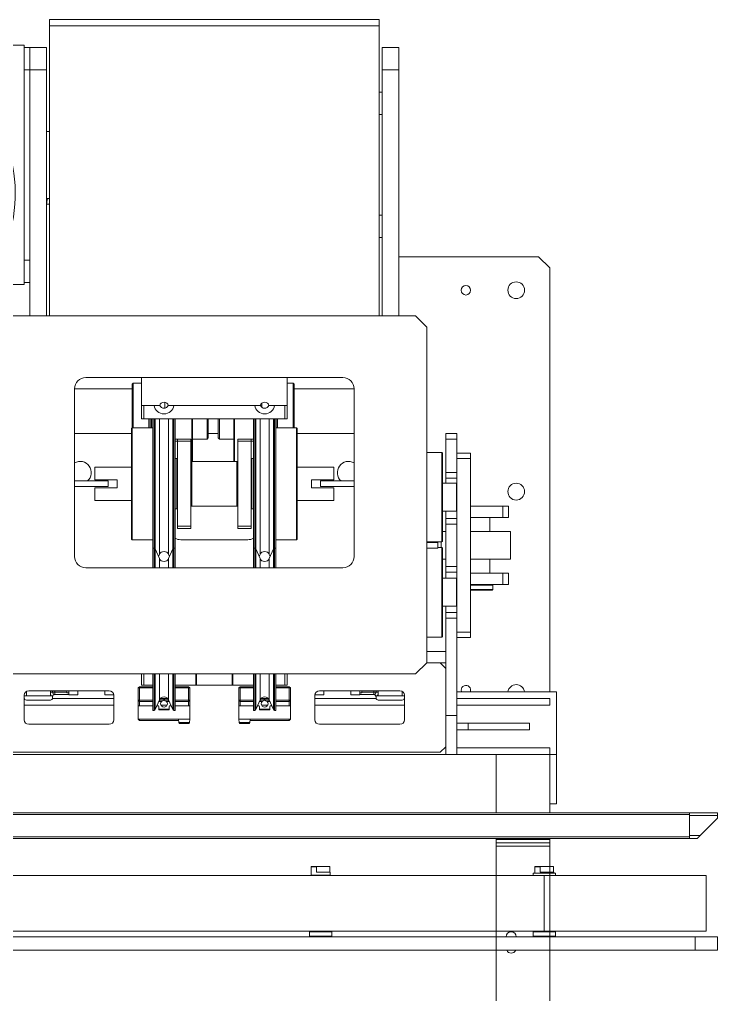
# Model space of a CAD drawing. Header units: millimetres. Extents: x 2676 to 14409, y -484 to 4878.
# Drawn here: x 8993 to 9617, y 4006 to 4878 of the extents above; entities that cross this region are included whole.
import ezdxf

# ---------------------------------------------------------------- set-up
doc = ezdxf.new("R2010")
doc.units = ezdxf.units.MM

# ---------------------------------------------------------------- blocks, each defined once
blk = doc.blocks.new('rthryth')
at = {"color": 7, "linetype": 'Continuous', "lineweight": 15}
for p, q in [((41109.16, 45913.95, -909.01), (41109.16, 46773.95, -909.01)), ((41121.16, 45913.95, -909.01), (41121.16, 46773.95, -909.01)), ((40998.16, 46768.95, -909.01), (40998.16, 45918.95, -909.01)), ((40999.66, 46768.95, -909.01), (40999.66, 45918.95, -909.01)), ((41019.66, 46768.95, -909.01), (41019.66, 45918.95, -909.01)), ((41021.16, 46768.95, -909.01), (41021.16, 45918.95, -909.01)), ((41054.16, 46748.95, -909.01), (41054.16, 46048.95, -909.01)), ((41104.16, 46748.95, -909.01), (41104.16, 46048.95, -909.01)), ((40946.16, 46136.95, -909.01), (40946.16, 46550.95, -909.01)), ((40944.16, 46545.95, -909.01), (40944.16, 46141.95, -909.01)), ((40312.16, 46513.95, -909.01), (40312.16, 46528.95, -909.01)), ((40526.16, 46528.95, -909.01), (40526.16, 46513.95, -909.01)), ((40554.16, 46163.95, -909.01), (40554.16, 46523.95, -909.01)), ((40874.16, 46523.95, -909.01), (40874.16, 46163.95, -909.01)), ((40312.16, 46513.95, -909.01), (40314.16, 46513.95, -909.01)), ((40314.16, 46513.95, -909.01), (40314.16, 46508.95, -909.01)), ((40334.16, 46513.95, -909.01), (40314.16, 46513.95, -909.01)), ((40334.16, 46508.95, -909.01), (40334.16, 46513.95, -909.01)), ((40334.16, 46513.95, -909.01), (40504.16, 46513.95, -909.01)), ((40504.16, 46513.95, -909.01), (40504.16, 46508.95, -909.01)), ((40524.16, 46513.95, -909.01), (40504.16, 46513.95, -909.01)), ((40524.16, 46508.95, -909.01), (40524.16, 46513.95, -909.01)), ((40524.16, 46513.95, -909.01), (40526.16, 46513.95, -909.01)), ((40893.16, 46513.95, -909.01), (40915.16, 46513.95, -909.01)), ((40893.66, 46511.95, -909.01), (40893.66, 46513.95, -909.01)), ((40314.16, 46508.95, -909.01), (40334.16, 46508.95, -909.01)), ((40314.16, 46508.95, -909.01), (40314.16, 46493.95, -909.01)), ((40334.16, 46508.95, -909.01), (40504.16, 46508.95, -909.01)), ((40334.16, 46493.95, -909.01), (40334.16, 46508.95, -909.01)), ((40554.16, 46508.95, -909.01), (40334.16, 46508.95, -909.01)), ((40889.16, 46437.95, -909.01), (40889.16, 46509.95, -909.01)), ((40893.66, 46511.95, -909.01), (40893.66, 46490.55, -909.01)), ((40897.56, 46511.95, -909.01), (40897.56, 46490.55, -909.01)), ((40919.16, 46509.95, -909.01), (40919.16, 46437.95, -909.01)), ((40289.16, 46485.71, -909.01), (40289.16, 46491.45, -909.01)), ((40294.89, 46491.45, -909.01), (40289.16, 46491.45, -909.01)), ((40294.89, 46196.45, -909.01), (40294.89, 46491.45, -909.01)), ((40554.16, 46491.45, -909.01), (40294.89, 46491.45, -909.01)), ((40314.16, 46493.95, -909.01), (40334.16, 46493.95, -909.01)), ((40554.16, 46493.95, -909.01), (40334.16, 46493.95, -909.01)), ((40389.16, 46491.45, -909.01), (40389.16, 46493.95, -909.01)), ((40449.16, 46493.95, -909.01), (40449.16, 46491.45, -909.01)), ((40454.16, 46493.95, -909.01), (40454.16, 46491.45, -909.01)), ((40890.56, 46488.55, -909.01), (40889.16, 46488.55, -909.01)), ((40890.56, 46488.55, -909.01), (40890.56, 46490.55, -909.01)), ((40893.66, 46490.55, -909.01), (40890.56, 46490.55, -909.01)), ((40890.56, 46486.55, -909.01), (40890.56, 46488.55, -909.01)), ((40890.56, 46486.55, -909.01), (40890.56, 46475.95, -909.01)), ((40892.56, 46486.55, -909.01), (40890.56, 46486.55, -909.01)), ((40892.56, 46473.95, -909.01), (40892.56, 46486.55, -909.01)), ((40893.66, 46489.81, -909.01), (40893.66, 46490.55, -909.01)), ((40895.56, 46488.55, -909.01), (40894.58, 46488.55, -909.01)), ((40896.16, 46433.95, -909.01), (40896.16, 46488.64, -909.01)), ((40289.16, 46202.18, -909.01), (40289.16, 46485.71, -909.01)), ((40619.16, 46417.45, -909.01), (40619.16, 46468.95, -909.01)), ((40619.16, 46468.95, -909.01), (40769.16, 46468.95, -909.01)), ((40659.16, 46468.95, -909.01), (40659.16, 46417.95, -909.01)), ((40701.66, 46468.95, -909.01), (40701.66, 46438.95, -909.01)), ((40706.66, 46438.95, -909.01), (40706.66, 46468.95, -909.01)), ((40891.16, 46475.95, -909.01), (40889.16, 46475.95, -909.01)), ((40889.16, 46473.95, -909.01), (40892.66, 46473.95, -909.01)), ((40891.16, 46473.95, -909.01), (40891.16, 46475.95, -909.01)), ((40892.66, 46473.95, -909.01), (40892.66, 46465.95, -909.01)), ((40889.16, 46465.95, -909.01), (40892.66, 46465.95, -909.01)), ((40609.16, 46228.95, -909.01), (40609.16, 46458.95, -909.01)), ((40779.16, 46458.95, -909.01), (40779.16, 46228.95, -909.01)), ((40689.16, 46417.95, -909.01), (40689.16, 46450.95, -909.01)), ((40689.16, 46450.95, -909.01), (40700.66, 46450.95, -909.01)), ((40700.66, 46450.95, -909.01), (40700.66, 46430.95, -909.01)), ((40707.66, 46450.95, -909.01), (40719.16, 46450.95, -909.01)), ((40707.66, 46430.95, -909.01), (40707.66, 46450.95, -909.01)), ((40719.16, 46450.95, -909.01), (40719.16, 46417.95, -909.01)), ((40701.66, 46438.95, -909.01), (40706.66, 46438.95, -909.01)), ((40892.66, 46441.95, -909.01), (40889.16, 46441.95, -909.01)), ((40892.66, 46441.95, -909.01), (40892.66, 46433.98, -909.01)), ((40915.16, 46433.95, -909.01), (40893.16, 46433.95, -909.01)), ((40700.66, 46430.95, -909.01), (40707.66, 46430.95, -909.01)), ((40614.16, 46416.45, -909.01), (40615.16, 46417.45, -909.01)), ((40614.16, 46408.95, -909.01), (40614.16, 46416.45, -909.01)), ((40614.16, 46416.45, -909.01), (40654.16, 46416.45, -909.01)), ((40654.16, 46417.45, -909.01), (40615.16, 46417.45, -909.01)), ((40654.16, 46417.45, -909.01), (40654.66, 46417.95, -909.01)), ((40654.16, 46398.95, -909.01), (40654.16, 46417.45, -909.01)), ((40654.16, 46417.45, -909.01), (40754.16, 46417.45, -909.01)), ((40753.66, 46417.95, -909.01), (40654.66, 46417.95, -909.01)), ((40753.66, 46417.95, -909.01), (40754.16, 46417.45, -909.01)), ((40754.16, 46417.45, -909.01), (40754.16, 46398.95, -909.01)), ((40634.16, 46408.95, -909.01), (40609.16, 46408.95, -909.01)), ((40646.16, 46408.95, -909.01), (40634.16, 46408.95, -909.01)), ((40634.16, 46392.82, -909.01), (40634.16, 46408.95, -909.01)), ((40646.16, 46406.95, -909.01), (40646.16, 46408.95, -909.01)), ((40884.16, 46408.95, -909.01), (40874.16, 46408.95, -909.01)), ((40884.16, 46406.95, -909.01), (40884.16, 46408.95, -909.01)), ((40886.66, 46411.95, -909.01), (40885.66, 46410.95, -909.01)), ((40885.66, 46410.95, -909.01), (40885.66, 46398.95, -909.01)), ((40886.66, 46410.95, -909.01), (40885.66, 46410.95, -909.01)), ((40886.66, 46411.95, -909.01), (40886.66, 46410.95, -909.01)), ((40897.66, 46411.95, -909.01), (40886.66, 46411.95, -909.01)), ((40886.66, 46398.95, -909.01), (40886.66, 46410.95, -909.01)), ((40886.66, 46410.95, -909.01), (40897.66, 46410.95, -909.01)), ((40897.66, 46410.95, -909.01), (40897.66, 46411.95, -909.01)), ((40898.66, 46410.95, -909.01), (40897.66, 46411.95, -909.01)), ((40902.66, 46411.95, -909.01), (40897.66, 46411.95, -909.01)), ((40897.66, 46410.95, -909.01), (40897.66, 46398.95, -909.01)), ((40898.66, 46410.95, -909.01), (40897.66, 46410.95, -909.01)), ((40898.66, 46398.95, -909.01), (40898.66, 46410.95, -909.01)), ((40898.66, 46410.95, -909.01), (40902.66, 46410.95, -909.01)), ((40902.66, 46398.95, -909.01), (40902.66, 46411.95, -909.01)), ((40914.66, 46411.95, -909.01), (40902.66, 46411.95, -909.01)), ((40914.66, 46365.95, -909.01), (40914.66, 46411.95, -909.01)), ((40915.66, 46410.95, -909.01), (40914.66, 46411.95, -909.01)), ((40915.66, 46410.95, -909.01), (40914.66, 46410.95, -909.01)), ((40915.66, 46375.86, -909.01), (40915.66, 46410.95, -909.01)), ((40634.16, 46406.95, -909.01), (40646.16, 46406.95, -909.01)), ((40634.16, 46406.95, -909.01), (40634.16, 46397.82, -909.01)), ((40646.16, 46406.95, -909.01), (40646.16, 46280.95, -909.01)), ((40654.16, 46402.45, -909.01), (40646.16, 46402.45, -909.01)), ((40646.16, 46398.95, -909.01), (40664.07, 46398.95, -909.01)), ((40664.07, 46398.95, -909.01), (40761.66, 46398.95, -909.01)), ((40761.66, 46397.68, -909.01), (40761.66, 46398.95, -909.01)), ((40779.16, 46398.95, -909.01), (40761.66, 46398.95, -909.01)), ((40874.16, 46406.95, -909.01), (40884.16, 46406.95, -909.01)), ((40906.66, 46398.95, -909.01), (40874.16, 46398.95, -909.01)), ((40884.16, 46398.95, -909.01), (40884.16, 46406.95, -909.01)), ((40906.66, 46398.95, -909.01), (40906.66, 46397.68, -909.01)), ((40770.91, 46393.09, -909.01), (40762.26, 46396.76, -909.01)), ((40769.16, 46393.83, -909.01), (40767.4, 46393.09, -909.01)), ((40896.16, 46392.3, -909.01), (40896.16, 46385.59, -909.01)), ((40896.66, 46385.2, -909.01), (40896.66, 46392.69, -909.01)), ((40906.05, 46396.76, -909.01), (40897.4, 46393.09, -909.01)), ((40898.16, 46393.41, -909.01), (40898.16, 46390.12, -909.01)), ((40898.16, 46390.12, -909.01), (40898.66, 46391.16, -909.01)), ((40898.66, 46391.16, -909.01), (40898.66, 46393.62, -909.01)), ((40902.66, 46393.95, -909.01), (40902.66, 46395.32, -909.01)), ((40903.16, 46393.45, -909.01), (40902.66, 46393.95, -909.01)), ((40906.16, 46393.45, -909.01), (40903.16, 46393.45, -909.01)), ((40905.66, 46393.45, -909.01), (40905.66, 46384.45, -909.01)), ((40906.16, 46384.45, -909.01), (40906.16, 46393.45, -909.01)), ((40634.16, 46385.24, -909.01), (40634.16, 46385.15, -909.01)), ((40634.16, 46302.82, -909.01), (40634.16, 46385.07, -909.01)), ((40762.26, 46381.13, -909.01), (40770.91, 46384.8, -909.01)), ((40767.4, 46384.8, -909.01), (40769.16, 46384.06, -909.01)), ((40897.4, 46384.8, -909.01), (40906.05, 46381.13, -909.01)), ((40898.16, 46387.77, -909.01), (40898.16, 46384.48, -909.01)), ((40898.66, 46386.73, -909.01), (40898.16, 46387.77, -909.01)), ((40898.66, 46384.27, -909.01), (40898.66, 46386.73, -909.01)), ((40902.66, 46383.95, -909.01), (40903.16, 46384.45, -909.01)), ((40902.66, 46382.57, -909.01), (40902.66, 46383.95, -909.01)), ((40906.16, 46384.45, -909.01), (40903.16, 46384.45, -909.01)), ((40634.16, 46380.07, -909.01), (40634.16, 46307.82, -909.01)), ((40646.16, 46378.95, -909.01), (40664.07, 46378.95, -909.01)), ((40664.07, 46378.95, -909.01), (40761.66, 46378.95, -909.01)), ((40664.16, 46378.95, -909.01), (40664.16, 46376.95, -909.01)), ((40664.16, 46376.95, -909.01), (40664.16, 46364.95, -909.01)), ((40666.16, 46376.95, -909.01), (40664.16, 46376.95, -909.01)), ((40666.16, 46376.95, -909.01), (40666.16, 46378.95, -909.01)), ((40666.16, 46364.95, -909.01), (40666.16, 46376.95, -909.01)), ((40742.16, 46376.95, -909.01), (40666.16, 46376.95, -909.01)), ((40681.66, 46377.45, -909.01), (40681.66, 46378.95, -909.01)), ((40682.16, 46376.95, -909.01), (40681.66, 46377.45, -909.01)), ((40726.66, 46377.45, -909.01), (40681.66, 46377.45, -909.01)), ((40726.66, 46377.45, -909.01), (40726.16, 46376.95, -909.01)), ((40726.66, 46378.95, -909.01), (40726.66, 46377.45, -909.01)), ((40742.16, 46376.95, -909.01), (40742.16, 46364.95, -909.01)), ((40744.16, 46376.95, -909.01), (40742.16, 46376.95, -909.01)), ((40744.16, 46364.95, -909.01), (40744.16, 46376.95, -909.01)), ((40754.16, 46313.95, -909.01), (40754.16, 46373.95, -909.01)), ((40761.66, 46378.95, -909.01), (40761.66, 46380.21, -909.01)), ((40779.16, 46378.95, -909.01), (40761.66, 46378.95, -909.01)), ((40906.66, 46378.95, -909.01), (40874.16, 46378.95, -909.01)), ((40884.16, 46378.95, -909.01), (40884.16, 46360.45, -909.01)), ((40885.66, 46378.95, -909.01), (40885.66, 46366.95, -909.01)), ((40886.66, 46366.95, -909.01), (40886.66, 46378.95, -909.01)), ((40897.66, 46378.95, -909.01), (40897.66, 46366.95, -909.01)), ((40898.66, 46366.95, -909.01), (40898.66, 46378.95, -909.01)), ((40902.66, 46365.95, -909.01), (40902.66, 46378.95, -909.01)), ((40906.66, 46380.21, -909.01), (40906.66, 46378.95, -909.01)), ((40914.66, 46375.95, -909.01), (40917.64, 46375.68, -909.01)), ((40918.56, 46367.2, -909.01), (40918.56, 46374.69, -909.01)), ((40684.16, 46363.95, -909.01), (40646.16, 46363.95, -909.01)), ((40664.16, 46364.95, -909.01), (40666.16, 46364.95, -909.01)), ((40742.16, 46364.95, -909.01), (40666.16, 46364.95, -909.01)), ((40684.16, 46363.95, -909.01), (40685.16, 46364.95, -909.01)), ((40684.16, 46323.95, -909.01), (40684.16, 46363.95, -909.01)), ((40684.16, 46363.95, -909.01), (40698.32, 46363.95, -909.01)), ((40698.32, 46363.95, -909.01), (40724.16, 46363.95, -909.01)), ((40723.16, 46364.95, -909.01), (40724.16, 46363.95, -909.01)), ((40724.16, 46363.95, -909.01), (40724.16, 46323.95, -909.01)), ((40742.16, 46364.95, -909.01), (40744.16, 46364.95, -909.01)), ((40885.66, 46366.95, -909.01), (40886.66, 46366.95, -909.01)), ((40885.66, 46366.95, -909.01), (40886.66, 46365.95, -909.01)), ((40886.66, 46366.95, -909.01), (40886.66, 46365.95, -909.01)), ((40897.66, 46366.95, -909.01), (40886.66, 46366.95, -909.01)), ((40886.66, 46365.95, -909.01), (40897.66, 46365.95, -909.01)), ((40897.66, 46366.95, -909.01), (40898.66, 46366.95, -909.01)), ((40897.66, 46366.95, -909.01), (40897.66, 46365.95, -909.01)), ((40897.66, 46365.95, -909.01), (40898.66, 46366.95, -909.01)), ((40897.66, 46365.95, -909.01), (40902.66, 46365.95, -909.01)), ((40902.66, 46366.95, -909.01), (40898.66, 46366.95, -909.01)), ((40914.66, 46365.95, -909.01), (40902.66, 46365.95, -909.01)), ((40917.64, 46366.21, -909.01), (40914.66, 46365.95, -909.01)), ((40646.16, 46363.45, -909.01), (40684.16, 46363.45, -909.01)), ((40664.16, 46363.45, -909.01), (40664.16, 46350.45, -909.01)), ((40884.16, 46360.45, -909.01), (40874.16, 46360.45, -909.01)), ((40874.16, 46359.95, -909.01), (40883.66, 46359.95, -909.01)), ((40884.16, 46360.45, -909.01), (40883.66, 46359.95, -909.01)), ((40884.16, 46308.95, -909.01), (40884.16, 46360.45, -909.01)), ((40664.16, 46350.45, -909.01), (40646.16, 46350.45, -909.01)), ((40646.16, 46349.45, -909.01), (40663.16, 46349.45, -909.01)), ((40659.16, 46349.45, -909.01), (40659.16, 46340.45, -909.01)), ((40664.16, 46350.45, -909.01), (40663.16, 46349.45, -909.01)), ((40663.16, 46340.45, -909.01), (40646.16, 46340.45, -909.01)), ((40646.16, 46339.45, -909.01), (40664.16, 46339.45, -909.01)), ((40663.16, 46340.45, -909.01), (40664.16, 46339.45, -909.01)), ((40664.16, 46339.45, -909.01), (40664.16, 46326.45, -909.01)), ((40684.16, 46326.45, -909.01), (40646.16, 46326.45, -909.01)), ((40646.16, 46325.95, -909.01), (40684.16, 46325.95, -909.01)), ((40666.16, 46322.95, -909.01), (40664.16, 46322.95, -909.01)), ((40664.16, 46322.95, -909.01), (40664.16, 46310.95, -909.01)), ((40666.16, 46310.95, -909.01), (40666.16, 46322.95, -909.01)), ((40666.16, 46322.95, -909.01), (40742.16, 46322.95, -909.01)), ((40685.16, 46322.95, -909.01), (40684.16, 46323.95, -909.01)), ((40698.32, 46323.95, -909.01), (40684.16, 46323.95, -909.01)), ((40724.16, 46323.95, -909.01), (40698.32, 46323.95, -909.01)), ((40724.16, 46323.95, -909.01), (40723.16, 46322.95, -909.01)), ((40742.16, 46322.95, -909.01), (40742.16, 46310.95, -909.01)), ((40744.16, 46322.95, -909.01), (40742.16, 46322.95, -909.01)), ((40744.16, 46310.95, -909.01), (40744.16, 46322.95, -909.01)), ((40883.66, 46327.95, -909.01), (40874.16, 46327.95, -909.01)), ((40874.16, 46327.45, -909.01), (40884.16, 46327.45, -909.01)), ((40883.66, 46327.95, -909.01), (40884.16, 46327.45, -909.01)), ((40884.16, 46327.45, -909.01), (40884.16, 46308.95, -909.01)), ((40886.66, 46321.95, -909.01), (40885.66, 46320.95, -909.01)), ((40885.66, 46320.95, -909.01), (40885.66, 46308.95, -909.01)), ((40886.66, 46320.95, -909.01), (40885.66, 46320.95, -909.01)), ((40897.66, 46321.95, -909.01), (40886.66, 46321.95, -909.01)), ((40886.66, 46321.95, -909.01), (40886.66, 46320.95, -909.01)), ((40886.66, 46320.95, -909.01), (40897.66, 46320.95, -909.01)), ((40886.66, 46308.95, -909.01), (40886.66, 46320.95, -909.01)), ((40897.66, 46320.95, -909.01), (40897.66, 46321.95, -909.01)), ((40898.66, 46320.95, -909.01), (40897.66, 46321.95, -909.01)), ((40902.66, 46321.95, -909.01), (40897.66, 46321.95, -909.01)), ((40897.66, 46320.95, -909.01), (40897.66, 46308.95, -909.01)), ((40898.66, 46320.95, -909.01), (40897.66, 46320.95, -909.01)), ((40898.66, 46308.95, -909.01), (40898.66, 46320.95, -909.01)), ((40898.66, 46320.95, -909.01), (40902.66, 46320.95, -909.01)), ((40902.66, 46308.95, -909.01), (40902.66, 46321.95, -909.01)), ((40914.66, 46321.95, -909.01), (40902.66, 46321.95, -909.01)), ((40914.66, 46321.95, -909.01), (40917.64, 46321.68, -909.01)), ((40914.66, 46275.95, -909.01), (40914.66, 46321.95, -909.01)), ((40918.56, 46313.2, -909.01), (40918.56, 46320.69, -909.01)), ((40917.64, 46312.21, -909.01), (40914.66, 46311.95, -909.01)), ((40915.66, 46276.95, -909.01), (40915.66, 46312.03, -909.01)), ((40761.66, 46308.95, -909.01), (40646.16, 46308.95, -909.01)), ((40664.16, 46310.95, -909.01), (40664.16, 46308.95, -909.01)), ((40664.16, 46310.95, -909.01), (40666.16, 46310.95, -909.01)), ((40666.16, 46308.95, -909.01), (40666.16, 46310.95, -909.01)), ((40666.16, 46310.95, -909.01), (40742.16, 46310.95, -909.01)), ((40681.66, 46310.45, -909.01), (40682.16, 46310.95, -909.01)), ((40681.66, 46308.95, -909.01), (40681.66, 46310.45, -909.01)), ((40681.66, 46310.45, -909.01), (40726.66, 46310.45, -909.01)), ((40726.16, 46310.95, -909.01), (40726.66, 46310.45, -909.01)), ((40726.66, 46310.45, -909.01), (40726.66, 46308.95, -909.01)), ((40742.16, 46310.95, -909.01), (40744.16, 46310.95, -909.01)), ((40761.66, 46307.68, -909.01), (40761.66, 46308.95, -909.01)), ((40761.66, 46308.95, -909.01), (40779.16, 46308.95, -909.01)), ((40770.91, 46303.09, -909.01), (40762.26, 46306.76, -909.01)), ((40769.16, 46303.83, -909.01), (40767.4, 46303.09, -909.01)), ((40874.16, 46308.95, -909.01), (40906.66, 46308.95, -909.01)), ((40906.05, 46306.76, -909.01), (40897.4, 46303.09, -909.01)), ((40898.16, 46303.41, -909.01), (40898.16, 46300.12, -909.01)), ((40898.66, 46301.16, -909.01), (40898.66, 46303.62, -909.01)), ((40902.66, 46303.95, -909.01), (40902.66, 46305.32, -909.01)), ((40903.16, 46303.45, -909.01), (40902.66, 46303.95, -909.01)), ((40906.16, 46303.45, -909.01), (40903.16, 46303.45, -909.01)), ((40905.66, 46303.45, -909.01), (40905.66, 46294.45, -909.01)), ((40906.16, 46294.45, -909.01), (40906.16, 46303.45, -909.01)), ((40906.66, 46308.95, -909.01), (40906.66, 46307.68, -909.01)), ((40634.16, 46295.24, -909.01), (40634.16, 46295.15, -909.01)), ((40634.16, 46278.95, -909.01), (40634.16, 46295.07, -909.01)), ((40762.26, 46291.13, -909.01), (40770.91, 46294.8, -909.01)), ((40767.4, 46294.8, -909.01), (40769.16, 46294.06, -909.01)), ((40896.16, 46302.3, -909.01), (40896.16, 46295.59, -909.01)), ((40896.66, 46295.2, -909.01), (40896.66, 46302.69, -909.01)), ((40897.4, 46294.8, -909.01), (40906.05, 46291.13, -909.01)), ((40898.16, 46300.12, -909.01), (40898.66, 46301.16, -909.01)), ((40898.16, 46297.77, -909.01), (40898.16, 46294.48, -909.01)), ((40898.66, 46296.73, -909.01), (40898.16, 46297.77, -909.01)), ((40898.66, 46294.27, -909.01), (40898.66, 46296.73, -909.01)), ((40902.66, 46293.95, -909.01), (40903.16, 46294.45, -909.01)), ((40906.16, 46294.45, -909.01), (40903.16, 46294.45, -909.01)), ((40634.16, 46290.07, -909.01), (40634.16, 46280.95, -909.01)), ((40761.66, 46288.95, -909.01), (40646.16, 46288.95, -909.01)), ((40646.16, 46287.45, -909.01), (40654.16, 46287.45, -909.01)), ((40654.16, 46270.45, -909.01), (40654.16, 46288.95, -909.01)), ((40754.16, 46288.95, -909.01), (40754.16, 46270.45, -909.01)), ((40761.66, 46288.95, -909.01), (40761.66, 46290.21, -909.01)), ((40761.66, 46288.95, -909.01), (40779.16, 46288.95, -909.01)), ((40874.16, 46288.95, -909.01), (40906.66, 46288.95, -909.01)), ((40884.16, 46280.95, -909.01), (40884.16, 46288.95, -909.01)), ((40885.66, 46288.95, -909.01), (40885.66, 46276.95, -909.01)), ((40886.66, 46276.95, -909.01), (40886.66, 46288.95, -909.01)), ((40897.66, 46288.95, -909.01), (40897.66, 46276.95, -909.01)), ((40898.66, 46276.95, -909.01), (40898.66, 46288.95, -909.01)), ((40902.66, 46292.57, -909.01), (40902.66, 46293.95, -909.01)), ((40902.66, 46275.95, -909.01), (40902.66, 46288.95, -909.01)), ((40906.66, 46290.21, -909.01), (40906.66, 46288.95, -909.01)), ((40634.16, 46278.95, -909.01), (40609.16, 46278.95, -909.01)), ((40614.16, 46273.45, -909.01), (40614.16, 46278.95, -909.01)), ((40646.16, 46280.95, -909.01), (40634.16, 46280.95, -909.01)), ((40634.16, 46278.95, -909.01), (40646.16, 46278.95, -909.01)), ((40646.16, 46278.95, -909.01), (40646.16, 46280.95, -909.01)), ((40884.16, 46280.95, -909.01), (40874.16, 46280.95, -909.01)), ((40874.16, 46278.95, -909.01), (40884.16, 46278.95, -909.01)), ((40884.16, 46278.95, -909.01), (40884.16, 46280.95, -909.01)), ((40885.66, 46276.95, -909.01), (40886.66, 46275.95, -909.01)), ((40885.66, 46276.95, -909.01), (40886.66, 46276.95, -909.01)), ((40897.66, 46276.95, -909.01), (40886.66, 46276.95, -909.01)), ((40886.66, 46276.95, -909.01), (40886.66, 46275.95, -909.01)), ((40897.66, 46276.95, -909.01), (40898.66, 46276.95, -909.01)), ((40897.66, 46276.95, -909.01), (40897.66, 46275.95, -909.01)), ((40897.66, 46275.95, -909.01), (40898.66, 46276.95, -909.01)), ((40902.66, 46276.95, -909.01), (40898.66, 46276.95, -909.01)), ((40914.66, 46275.95, -909.01), (40915.66, 46276.95, -909.01)), ((40914.66, 46276.95, -909.01), (40915.66, 46276.95, -909.01)), ((40615.16, 46272.45, -909.01), (40614.16, 46273.45, -909.01)), ((40654.16, 46273.45, -909.01), (40614.16, 46273.45, -909.01)), ((40615.16, 46272.45, -909.01), (40654.16, 46272.45, -909.01)), ((40619.16, 46218.95, -909.01), (40619.16, 46272.45, -909.01)), ((40654.66, 46269.95, -909.01), (40654.16, 46270.45, -909.01)), ((40676.51, 46270.45, -909.01), (40654.16, 46270.45, -909.01)), ((40654.66, 46269.95, -909.01), (40676.79, 46269.95, -909.01)), ((40659.16, 46269.95, -909.01), (40659.16, 46218.95, -909.01)), ((40754.16, 46270.45, -909.01), (40676.51, 46270.45, -909.01)), ((40676.79, 46269.95, -909.01), (40753.66, 46269.95, -909.01)), ((40689.16, 46236.95, -909.01), (40689.16, 46269.95, -909.01)), ((40719.16, 46269.95, -909.01), (40719.16, 46236.95, -909.01)), ((40754.16, 46270.45, -909.01), (40753.66, 46269.95, -909.01)), ((40886.66, 46275.95, -909.01), (40897.66, 46275.95, -909.01)), ((40897.66, 46275.95, -909.01), (40902.66, 46275.95, -909.01)), ((40914.66, 46275.95, -909.01), (40902.66, 46275.95, -909.01)), ((40700.66, 46256.95, -909.01), (40700.66, 46236.95, -909.01)), ((40707.66, 46256.95, -909.01), (40700.66, 46256.95, -909.01)), ((40707.66, 46236.95, -909.01), (40707.66, 46256.95, -909.01)), ((40892.66, 46253.91, -909.01), (40892.66, 46245.95, -909.01)), ((40893.16, 46253.95, -909.01), (40915.16, 46253.95, -909.01)), ((40896.16, 46199.25, -909.01), (40896.16, 46253.95, -909.01)), ((41046.66, 46257.36, -909.01), (41046.16, 46256.9, -909.01)), ((41046.16, 46256.9, -909.01), (41046.16, 46252.15, -909.01)), ((41046.16, 46252.15, -909.01), (41046.16, 46241, -909.01)), ((41046.66, 46252.61, -909.01), (41046.66, 46257.36, -909.01)), ((41046.66, 46257.36, -909.01), (41051.16, 46257.36, -909.01)), ((41051.16, 46252.61, -909.01), (41046.66, 46252.61, -909.01)), ((41051.16, 46257.45, -909.01), (41054.06, 46257.45, -909.01)), ((41051.16, 46257.36, -909.01), (41051.16, 46257.45, -909.01)), ((41051.16, 46240.45, -909.01), (41051.16, 46252.61, -909.01)), ((41054.06, 46240.45, -909.01), (41054.06, 46257.45, -909.01)), ((41054.06, 46257.05, -909.01), (41054.16, 46257.05, -909.01)), ((41104.16, 46258.45, -909.01), (41104.66, 46258.95, -909.01)), ((41104.66, 46258.95, -909.01), (41108.66, 46258.95, -909.01)), ((41104.66, 46238.95, -909.01), (41104.66, 46258.95, -909.01)), ((41108.66, 46258.95, -909.01), (41109.16, 46258.45, -909.01)), ((41108.66, 46258.95, -909.01), (41108.66, 46243.02, -909.01)), ((40706.66, 46248.95, -909.01), (40701.66, 46248.95, -909.01)), ((40701.66, 46248.95, -909.01), (40701.66, 46218.95, -909.01)), ((40706.66, 46218.95, -909.01), (40706.66, 46248.95, -909.01)), ((40889.16, 46177.95, -909.01), (40889.16, 46249.95, -909.01)), ((40889.16, 46245.95, -909.01), (40892.66, 46245.95, -909.01)), ((40919.16, 46249.95, -909.01), (40919.16, 46177.95, -909.01)), ((41108.66, 46243.02, -909.01), (41108.66, 46238.95, -909.01)), ((40689.16, 46236.95, -909.01), (40700.66, 46236.95, -909.01)), ((40707.66, 46236.95, -909.01), (40719.16, 46236.95, -909.01)), ((41046.66, 46240.53, -909.01), (41046.16, 46241, -909.01)), ((41046.66, 46240.53, -909.01), (41051.16, 46240.53, -909.01)), ((41054.06, 46240.45, -909.01), (41051.16, 46240.45, -909.01)), ((41054.16, 46240.85, -909.01), (41054.06, 46240.85, -909.01)), ((41104.66, 46238.95, -909.01), (41104.16, 46239.45, -909.01)), ((41108.66, 46238.95, -909.01), (41104.66, 46238.95, -909.01)), ((41109.16, 46239.45, -909.01), (41108.66, 46238.95, -909.01)), ((40769.16, 46218.95, -909.01), (40619.16, 46218.95, -909.01)), ((40892.66, 46221.95, -909.01), (40889.16, 46221.95, -909.01)), ((40892.66, 46221.95, -909.01), (40892.66, 46213.95, -909.01)), ((40892.66, 46213.95, -909.01), (40889.16, 46213.95, -909.01)), ((40889.16, 46211.95, -909.01), (40891.16, 46211.95, -909.01)), ((40890.56, 46211.95, -909.01), (40890.56, 46201.35, -909.01)), ((40891.16, 46211.95, -909.01), (40891.16, 46213.95, -909.01)), ((40892.56, 46201.35, -909.01), (40892.56, 46213.95, -909.01)), ((40289.16, 46196.45, -909.01), (40289.16, 46202.18, -909.01)), ((40889.16, 46199.35, -909.01), (40890.56, 46199.35, -909.01)), ((40890.56, 46201.35, -909.01), (40892.56, 46201.35, -909.01)), ((40890.56, 46201.35, -909.01), (40890.56, 46199.35, -909.01)), ((40890.56, 46199.35, -909.01), (40890.56, 46197.35, -909.01)), ((40894.58, 46199.35, -909.01), (40895.56, 46199.35, -909.01)), ((40294.89, 46196.45, -909.01), (40289.16, 46196.45, -909.01)), ((40554.16, 46196.45, -909.01), (40294.89, 46196.45, -909.01)), ((40334.16, 46193.95, -909.01), (40314.16, 46193.95, -909.01)), ((40314.16, 46193.95, -909.01), (40314.16, 46178.95, -909.01)), ((40334.16, 46178.95, -909.01), (40334.16, 46193.95, -909.01)), ((40554.16, 46193.95, -909.01), (40334.16, 46193.95, -909.01)), ((40354.16, 46196.45, -909.01), (40354.16, 46193.95, -909.01)), ((40484.16, 46193.95, -909.01), (40484.16, 46196.45, -909.01)), ((40890.56, 46197.35, -909.01), (40893.66, 46197.35, -909.01)), ((40893.66, 46197.35, -909.01), (40893.66, 46198.08, -909.01)), ((40893.66, 46175.95, -909.01), (40893.66, 46197.35, -909.01)), ((40897.56, 46175.95, -909.01), (40897.56, 46197.35, -909.01)), ((40314.16, 46178.95, -909.01), (40334.16, 46178.95, -909.01)), ((40554.16, 46178.95, -909.01), (40334.16, 46178.95, -909.01)), ((40501.16, 46053.95, -909.01), (40501.16, 46178.95, -909.01)), ((40915.16, 46173.95, -909.01), (40893.16, 46173.95, -909.01)), ((40893.66, 46173.95, -909.01), (40893.66, 46175.95, -909.01)), ((40564.16, 46153.95, -909.01), (40554.16, 46163.95, -909.01)), ((40874.16, 46163.95, -909.01), (40864.16, 46153.95, -909.01)), ((40864.16, 46153.95, -909.01), (40564.16, 46153.95, -909.01)), ((40676.16, 46140.45, -909.01), (40676.16, 46153.95, -909.01)), ((40756.16, 46153.95, -909.01), (40756.16, 46140.45, -909.01)), ((40756.66, 46153.95, -909.01), (40756.66, 46143.95, -909.01)), ((40761.66, 46143.95, -909.01), (40761.66, 46153.95, -909.01)), ((40841.16, 46153.95, -909.01), (40841.16, 46140.45, -909.01)), ((40854.16, 46136.95, -909.01), (40854.16, 46153.95, -909.01)), ((40864.16, 46136.95, -909.01), (40864.16, 46153.95, -909.01)), ((41054.16, 46148.95, -909.01), (41054.16, 45903.95, -909.01)), ((41104.16, 46148.95, -909.01), (41104.16, 45903.95, -909.01)), ((40676.66, 46139.95, -909.01), (40676.16, 46140.45, -909.01)), ((40756.16, 46140.45, -909.01), (40676.16, 46140.45, -909.01)), ((40676.66, 46139.95, -909.01), (40755.66, 46139.95, -909.01)), ((40703.66, 46127.45, -909.01), (40703.66, 46139.95, -909.01)), ((40728.66, 46139.95, -909.01), (40728.66, 46127.45, -909.01)), ((40746.66, 46139.95, -909.01), (40746.66, 46136.95, -909.01)), ((40756.16, 46140.45, -909.01), (40755.66, 46139.95, -909.01)), ((40756.16, 46140.95, -909.01), (40761.16, 46140.95, -909.01)), ((40756.66, 46143.95, -909.01), (40761.66, 46143.95, -909.01)), ((40761.16, 46140.45, -909.01), (40761.16, 46143.95, -909.01)), ((40761.66, 46139.95, -909.01), (40761.16, 46140.45, -909.01)), ((40841.16, 46140.45, -909.01), (40761.16, 46140.45, -909.01)), ((40761.66, 46139.95, -909.01), (40840.66, 46139.95, -909.01)), ((40771.66, 46139.95, -909.01), (40771.66, 46136.95, -909.01)), ((40788.66, 46127.45, -909.01), (40788.66, 46139.95, -909.01)), ((40813.66, 46139.95, -909.01), (40813.66, 46127.45, -909.01)), ((40841.16, 46140.45, -909.01), (40840.66, 46139.95, -909.01)), ((40869.16, 46136.95, -909.01), (40864.16, 46141.95, -909.01)), ((40944.16, 46141.95, -909.01), (40939.16, 46136.95, -909.01)), ((40664.16, 46136.95, -909.01), (40659.16, 46136.95, -909.01)), ((40659.16, 46136.95, -909.01), (40659.16, 46126.95, -909.01)), ((40664.16, 46126.95, -909.01), (40664.16, 46136.95, -909.01)), ((40664.16, 46136.95, -909.01), (40694.16, 46136.95, -909.01)), ((40694.16, 46136.95, -909.01), (40694.16, 46126.95, -909.01)), ((40699.16, 46136.95, -909.01), (40694.16, 46136.95, -909.01)), ((40699.16, 46126.95, -909.01), (40699.16, 46136.95, -909.01)), ((40699.16, 46136.95, -909.01), (40703.66, 46136.95, -909.01)), ((40728.66, 46136.95, -909.01), (40735.16, 46136.95, -909.01)), ((40740.16, 46136.95, -909.01), (40735.16, 46136.95, -909.01)), ((40735.16, 46136.95, -909.01), (40735.16, 46126.95, -909.01)), ((40740.16, 46126.95, -909.01), (40740.16, 46136.95, -909.01)), ((40740.16, 46136.95, -909.01), (40778.16, 46136.95, -909.01)), ((40778.16, 46136.95, -909.01), (40778.16, 46126.95, -909.01)), ((40783.16, 46136.95, -909.01), (40778.16, 46136.95, -909.01)), ((40783.16, 46126.95, -909.01), (40783.16, 46136.95, -909.01)), ((40783.16, 46136.95, -909.01), (40788.66, 46136.95, -909.01)), ((40813.66, 46136.95, -909.01), (40819.16, 46136.95, -909.01)), ((40819.16, 46136.95, -909.01), (40819.16, 46126.95, -909.01)), ((40824.16, 46136.95, -909.01), (40819.16, 46136.95, -909.01)), ((40824.16, 46126.95, -909.01), (40824.16, 46136.95, -909.01)), ((40824.16, 46136.95, -909.01), (40911.16, 46136.95, -909.01)), ((40854.16, 46136.95, -909.01), (40864.16, 46136.95, -909.01)), ((40911.16, 46136.95, -909.01), (40911.16, 46126.95, -909.01)), ((40946.16, 46136.95, -909.01), (40911.16, 46136.95, -909.01)), ((40946.16, 46126.95, -909.01), (40946.16, 46136.95, -909.01)), ((40659.16, 46126.95, -909.01), (40664.16, 46126.95, -909.01)), ((40694.16, 46126.95, -909.01), (40664.16, 46126.95, -909.01)), ((40676.66, 46126.95, -909.01), (40676.66, 46114.95, -909.01)), ((40681.66, 46114.95, -909.01), (40681.66, 46126.95, -909.01)), ((40836.66, 46126.95, -909.01), (40681.66, 46126.95, -909.01)), ((40704.16, 46126.95, -909.01), (40703.66, 46127.45, -909.01)), ((40728.66, 46127.45, -909.01), (40703.66, 46127.45, -909.01)), ((40728.66, 46127.45, -909.01), (40728.16, 46126.95, -909.01)), ((40778.16, 46126.95, -909.01), (40740.16, 46126.95, -909.01)), ((40789.16, 46126.95, -909.01), (40788.66, 46127.45, -909.01)), ((40813.66, 46127.45, -909.01), (40788.66, 46127.45, -909.01)), ((40813.66, 46127.45, -909.01), (40813.16, 46126.95, -909.01)), ((40911.16, 46126.95, -909.01), (40824.16, 46126.95, -909.01)), ((40836.66, 46126.95, -909.01), (40836.66, 46114.95, -909.01)), ((40841.66, 46114.95, -909.01), (40841.66, 46126.95, -909.01)), ((40890.16, 46126.95, -909.01), (40890.16, 46037.95, -909.01)), ((40896.16, 46126.95, -909.01), (40896.16, 46043.95, -909.01)), ((40911.16, 46126.95, -909.01), (40946.16, 46126.95, -909.01)), ((40918.16, 46116.95, -909.01), (40918.16, 46126.95, -909.01)), ((40924.16, 46116.95, -909.01), (40924.16, 46126.95, -909.01)), ((40946.16, 46043.95, -909.01), (40946.16, 46126.95, -909.01)), ((40676.66, 46114.95, -909.01), (40681.66, 46114.95, -909.01)), ((40836.66, 46114.95, -909.01), (40681.66, 46114.95, -909.01)), ((40724.16, 46114.95, -909.01), (40724.16, 46085.95, -909.01)), ((40734.16, 46114.95, -909.01), (40734.16, 46085.95, -909.01)), ((40746.66, 46114.95, -909.01), (40746.66, 46078.95, -909.01)), ((40771.66, 46114.95, -909.01), (40771.66, 46078.95, -909.01)), ((40784.16, 46114.95, -909.01), (40784.16, 46085.95, -909.01)), ((40794.16, 46114.95, -909.01), (40794.16, 46085.95, -909.01)), ((40794.66, 46094.95, -909.01), (40794.66, 46114.95, -909.01)), ((40798.66, 46114.95, -909.01), (40798.66, 46094.95, -909.01)), ((40799.16, 46095.45, -909.01), (40799.16, 46114.95, -909.01)), ((40836.66, 46114.95, -909.01), (40841.66, 46114.95, -909.01)), ((40924.16, 46116.95, -909.01), (40918.16, 46116.95, -909.01)), ((40918.16, 46061.95, -909.01), (40918.16, 46116.95, -909.01)), ((40924.16, 46061.95, -909.01), (40924.16, 46116.95, -909.01)), ((40746.66, 46097.45, -909.01), (40734.16, 46097.45, -909.01)), ((40784.16, 46097.45, -909.01), (40771.66, 46097.45, -909.01)), ((40794.66, 46094.95, -909.01), (40794.16, 46095.45, -909.01)), ((40798.66, 46094.95, -909.01), (40794.66, 46094.95, -909.01)), ((40799.16, 46095.45, -909.01), (40798.66, 46094.95, -909.01)), ((40734.16, 46085.95, -909.01), (40724.16, 46085.95, -909.01)), ((40724.16, 46085.95, -909.01), (40724.16, 46080.95, -909.01)), ((40734.16, 46080.95, -909.01), (40734.16, 46085.95, -909.01)), ((40794.16, 46085.95, -909.01), (40784.16, 46085.95, -909.01)), ((40784.16, 46085.95, -909.01), (40784.16, 46080.95, -909.01)), ((40794.16, 46080.95, -909.01), (40794.16, 46085.95, -909.01)), ((40998.16, 46091.95, -909.01), (40946.16, 46091.95, -909.01)), ((41022.16, 46091.95, -909.01), (41021.16, 46091.95, -909.01)), ((41781.16, 46091.95, -909.01), (41021.16, 46091.95, -909.01)), ((41022.16, 46091.95, -909.01), (41022.16, 46043.95, -909.01)), ((41025.16, 46091.95, -909.01), (41022.16, 46091.95, -909.01)), ((41025.16, 46091.95, -909.01), (41025.16, 46043.95, -909.01)), ((41028.16, 46091.95, -909.01), (41025.16, 46091.95, -909.01)), ((41028.16, 46091.95, -909.01), (41028.16, 46043.95, -909.01)), ((41054.16, 46091.95, -909.01), (41028.16, 46091.95, -909.01)), ((41109.16, 46091.95, -909.01), (41104.16, 46091.95, -909.01)), ((40724.16, 46080.95, -909.01), (40734.16, 46080.95, -909.01)), ((40771.66, 46078.95, -909.01), (40746.66, 46078.95, -909.01)), ((40784.16, 46080.95, -909.01), (40794.16, 46080.95, -909.01)), ((40924.16, 46061.95, -909.01), (40918.16, 46061.95, -909.01)), ((41052.16, 46058.95, -909.01), (41054.16, 46058.95, -909.01)), ((41052.16, 46048.95, -909.01), (41052.16, 46058.95, -909.01)), ((41104.16, 46058.45, -909.01), (41104.66, 46058.95, -909.01)), ((41104.66, 46058.95, -909.01), (41108.66, 46058.95, -909.01)), ((41104.66, 46038.95, -909.01), (41104.66, 46058.95, -909.01)), ((41108.66, 46058.95, -909.01), (41109.16, 46058.45, -909.01)), ((41108.66, 46058.95, -909.01), (41108.66, 46043.02, -909.01)), ((40511.16, 46043.95, -909.01), (40501.16, 46053.95, -909.01)), ((41046.66, 46057.36, -909.01), (41046.16, 46056.9, -909.01)), ((41046.16, 46056.9, -909.01), (41046.16, 46052.15, -909.01)), ((41046.16, 46052.15, -909.01), (41046.16, 46041, -909.01)), ((41046.66, 46052.61, -909.01), (41046.66, 46057.36, -909.01)), ((41046.66, 46057.36, -909.01), (41051.16, 46057.36, -909.01)), ((41051.16, 46052.61, -909.01), (41046.66, 46052.61, -909.01)), ((41051.16, 46057.45, -909.01), (41052.16, 46057.45, -909.01)), ((41051.16, 46057.36, -909.01), (41051.16, 46057.45, -909.01)), ((41051.16, 46040.45, -909.01), (41051.16, 46052.61, -909.01)), ((40890.16, 46043.95, -909.01), (40511.16, 46043.95, -909.01)), ((40896.16, 46043.95, -909.01), (40902.16, 46043.95, -909.01)), ((40940.16, 46043.95, -909.01), (40946.16, 46043.95, -909.01)), ((40946.16, 46037.95, -909.01), (40946.16, 46043.95, -909.01)), ((40946.16, 46043.95, -909.01), (40990.16, 46043.95, -909.01)), ((40990.16, 46037.95, -909.01), (40990.16, 46043.95, -909.01)), ((40998.16, 46043.95, -909.01), (40990.16, 46043.95, -909.01)), ((41022.16, 46043.95, -909.01), (41021.16, 46043.95, -909.01)), ((41781.16, 46043.95, -909.01), (41021.16, 46043.95, -909.01)), ((41025.16, 46043.95, -909.01), (41022.16, 46043.95, -909.01)), ((41028.16, 46043.95, -909.01), (41025.16, 46043.95, -909.01)), ((41046.16, 46043.95, -909.01), (41028.16, 46043.95, -909.01)), ((41052.16, 46038.95, -909.01), (41052.16, 46048.95, -909.01)), ((41054.16, 46048.95, -909.01), (41104.16, 46048.95, -909.01)), ((41108.66, 46043.02, -909.01), (41108.66, 46038.95, -909.01)), ((40890.16, 46037.95, -909.01), (40946.16, 46037.95, -909.01)), ((40946.16, 46037.95, -909.01), (40990.16, 46037.95, -909.01)), ((41046.66, 46040.53, -909.01), (41046.16, 46041, -909.01)), ((41046.66, 46040.53, -909.01), (41051.16, 46040.53, -909.01)), ((41052.16, 46040.45, -909.01), (41051.16, 46040.45, -909.01)), ((41054.16, 46038.95, -909.01), (41052.16, 46038.95, -909.01)), ((41104.66, 46038.95, -909.01), (41104.16, 46039.45, -909.01)), ((41108.66, 46038.95, -909.01), (41104.66, 46038.95, -909.01)), ((41109.16, 46039.45, -909.01), (41108.66, 46038.95, -909.01)), ((40998.16, 45918.95, -909.01), (40998.16, 45893.95, -909.01)), ((40999.66, 45918.95, -909.01), (40998.16, 45918.95, -909.01)), ((41019.66, 45918.95, -909.01), (40999.66, 45918.95, -909.01)), ((41000.66, 45918.95, -909.01), (41000.66, 45893.95, -909.01)), ((41018.66, 45918.95, -909.01), (41018.66, 45909.45, -909.01)), ((41021.16, 45918.95, -909.01), (41019.66, 45918.95, -909.01)), ((41021.16, 45918.95, -909.01), (41021.16, 45911.95, -909.01)), ((41121.16, 45913.95, -909.01), (41109.16, 45913.95, -909.01)), ((41109.16, 45913.95, -909.01), (41109.16, 45893.95, -909.01)), ((41121.16, 45893.95, -909.01), (41121.16, 45913.95, -909.01)), ((41018.66, 45909.45, -909.01), (41003.16, 45893.95, -909.01)), ((41104.16, 45903.95, -909.01), (41054.16, 45903.95, -909.01)), ((41000.66, 45893.95, -909.01), (40998.16, 45893.95, -909.01)), ((41003.16, 45893.95, -909.01), (41000.66, 45893.95, -909.01)), ((41109.16, 45893.95, -909.01), (41121.16, 45893.95, -909.01))]:
    blk.add_line(p, q, dxfattribs=at)
at = {"color": 8, "linetype": 'Continuous', "lineweight": 15}
for p, q in [((40902.16, 46433.95, -909.01), (40902.16, 46513.95, -909.01)), ((40889.69, 46511.95, -909.01), (40893.66, 46511.95, -909.01)), ((40890.56, 46490.55, -909.01), (40889.16, 46490.55, -909.01)), ((40889.16, 46486.55, -909.01), (40890.56, 46486.55, -909.01)), ((40654.16, 46401.18, -909.01), (40646.16, 46401.18, -909.01)), ((40654.16, 46400.26, -909.01), (40646.16, 46400.26, -909.01)), ((40646.16, 46397.68, -909.01), (40664.07, 46397.68, -909.01)), ((40646.16, 46396.76, -909.01), (40664.41, 46396.76, -909.01)), ((40646.16, 46393.09, -909.01), (40669.19, 46393.09, -909.01)), ((40664.07, 46397.68, -909.01), (40761.66, 46397.68, -909.01)), ((40664.41, 46396.76, -909.01), (40762.26, 46396.76, -909.01)), ((40669.19, 46393.09, -909.01), (40767.4, 46393.09, -909.01)), ((40779.16, 46397.68, -909.01), (40761.66, 46397.68, -909.01)), ((40779.16, 46396.76, -909.01), (40762.26, 46396.76, -909.01)), ((40779.16, 46393.09, -909.01), (40770.91, 46393.09, -909.01)), ((40906.66, 46397.68, -909.01), (40874.16, 46397.68, -909.01)), ((40906.05, 46396.76, -909.01), (40874.16, 46396.76, -909.01)), ((40897.4, 46393.09, -909.01), (40874.16, 46393.09, -909.01)), ((40902.16, 46386.33, -909.01), (40902.16, 46391.57, -909.01)), ((40636.6, 46388.3, -909.01), (40631.21, 46388.3, -909.01)), ((40646.16, 46384.8, -909.01), (40669.19, 46384.8, -909.01)), ((40669.19, 46384.8, -909.01), (40767.4, 46384.8, -909.01)), ((40779.16, 46384.8, -909.01), (40770.91, 46384.8, -909.01)), ((40897.4, 46384.8, -909.01), (40874.16, 46384.8, -909.01)), ((40646.16, 46381.13, -909.01), (40664.41, 46381.13, -909.01)), ((40646.16, 46380.21, -909.01), (40664.07, 46380.21, -909.01)), ((40664.07, 46380.21, -909.01), (40761.66, 46380.21, -909.01)), ((40664.41, 46381.13, -909.01), (40762.26, 46381.13, -909.01)), ((40779.16, 46380.21, -909.01), (40761.66, 46380.21, -909.01)), ((40779.16, 46381.13, -909.01), (40762.26, 46381.13, -909.01)), ((40906.05, 46381.13, -909.01), (40874.16, 46381.13, -909.01)), ((40906.66, 46380.21, -909.01), (40874.16, 46380.21, -909.01)), ((40917.64, 46375.68, -909.01), (40917.64, 46366.21, -909.01)), ((40917.64, 46321.68, -909.01), (40917.64, 46312.21, -909.01)), ((40761.66, 46307.68, -909.01), (40646.16, 46307.68, -909.01)), ((40762.26, 46306.76, -909.01), (40646.16, 46306.76, -909.01)), ((40767.4, 46303.09, -909.01), (40646.16, 46303.09, -909.01)), ((40761.66, 46307.68, -909.01), (40779.16, 46307.68, -909.01)), ((40762.26, 46306.76, -909.01), (40779.16, 46306.76, -909.01)), ((40770.91, 46303.09, -909.01), (40779.16, 46303.09, -909.01)), ((40874.16, 46307.68, -909.01), (40906.66, 46307.68, -909.01)), ((40874.16, 46306.76, -909.01), (40906.05, 46306.76, -909.01)), ((40874.16, 46303.09, -909.01), (40897.4, 46303.09, -909.01)), ((40632.15, 46301.59, -909.01), (40635.66, 46301.59, -909.01)), ((40767.4, 46294.8, -909.01), (40646.16, 46294.8, -909.01)), ((40770.91, 46294.8, -909.01), (40779.16, 46294.8, -909.01)), ((40874.16, 46294.8, -909.01), (40897.4, 46294.8, -909.01)), ((40902.16, 46296.33, -909.01), (40902.16, 46301.57, -909.01)), ((40762.26, 46291.13, -909.01), (40646.16, 46291.13, -909.01)), ((40761.66, 46290.21, -909.01), (40646.16, 46290.21, -909.01)), ((40646.16, 46288.71, -909.01), (40654.16, 46288.71, -909.01)), ((40761.66, 46290.21, -909.01), (40779.16, 46290.21, -909.01)), ((40762.26, 46291.13, -909.01), (40779.16, 46291.13, -909.01)), ((40874.16, 46291.13, -909.01), (40906.05, 46291.13, -909.01)), ((40874.16, 46290.21, -909.01), (40906.66, 46290.21, -909.01)), ((40902.16, 46173.95, -909.01), (40902.16, 46253.95, -909.01)), ((40890.56, 46201.35, -909.01), (40889.16, 46201.35, -909.01)), ((40374.16, 46193.95, -909.01), (40374.16, 46196.45, -909.01)), ((40464.16, 46196.45, -909.01), (40464.16, 46193.95, -909.01)), ((40889.16, 46197.35, -909.01), (40890.56, 46197.35, -909.01)), ((40893.66, 46175.95, -909.01), (40889.69, 46175.95, -909.01)), ((40940.16, 46136.95, -909.01), (40940.16, 46137.95, -909.01)), ((40902.16, 46043.95, -909.01), (40902.16, 46126.95, -909.01)), ((40940.16, 46043.95, -909.01), (40940.16, 46126.95, -909.01))]:
    blk.add_line(p, q, dxfattribs=at)
at = {"color": 7, "linetype": 'Continuous', "lineweight": 15, "elevation": -909.01}
blk.add_lwpolyline([(40888.66, 46123.2), (40889.91, 46123.01), (40890.16, 46122.92)], dxfattribs=at)
at = {"color": 7, "linetype": 'Continuous', "lineweight": 15}
for centre, radius in [((40531.16, 46118.95, -909.01), 4.25), ((40531.16, 46073.95, -909.01), 7.5), ((40711.16, 46073.95, -909.01), 7.5)]:
    blk.add_circle(centre, radius, dxfattribs=at)
for centre, radius, start, end in [((40445.06, 46646.95, -909.01), 125, 118.19512, 0), ((40893.16, 46509.95, -909.01), 4, 90, 180), ((40895.56, 46511.95, -909.01), 2, 0, 90), ((40915.16, 46509.95, -909.01), 4, 0, 90), ((40454.16, 46483.95, -909.01), 10, 90, 120), ((40890.56, 46486.55, -909.01), 2, 0, 90), ((40894.56, 46486.55, -909.01), 2, 90, 180), ((40895.56, 46490.55, -909.01), 2, 270, 0), ((40619.16, 46458.95, -909.01), 10, 90, 180), ((40694.16, 46463.95, -909.01), 10, 150, 318.59038), ((40769.16, 46458.95, -909.01), 10, 0, 90), ((40893.16, 46437.95, -909.01), 4, 180, 270), ((40915.16, 46437.95, -909.01), 4, 270, 0), ((40635.16, 46388.95, -909.01), 4, 104.47751, 255.52249), ((40632.66, 46388.95, -909.01), 9, 279.59407, 80.40593), ((40632.66, 46388.95, -909.01), 4, 292.02431, 67.97569), ((40762.66, 46397.68, -909.01), 1, 180, 247), ((40769.16, 46388.95, -909.01), 4.5, 113, 247), ((40769.16, 46388.95, -909.01), 4.5, 293, 67), ((40899.16, 46388.95, -909.01), 4.5, 113, 247), ((40900.66, 46388.95, -909.01), 3.02, 228.52232, 131.47768), ((40905.66, 46397.68, -909.01), 1, 293, 0), ((40744.16, 46373.95, -909.01), 10, 0, 30), ((40762.66, 46380.21, -909.01), 1, 113, 180), ((40905.66, 46380.21, -909.01), 1, 0, 67), ((40917.56, 46374.69, -909.01), 1, 0, 85), ((40917.56, 46367.2, -909.01), 1, 275, 0), ((40917.56, 46320.69, -909.01), 1, 0, 85), ((40744.16, 46313.95, -909.01), 10, 330, 0), ((40917.56, 46313.2, -909.01), 1, 275, 0), ((40635.16, 46298.95, -909.01), 4, 104.47751, 255.52249), ((40632.66, 46298.95, -909.01), 9, 279.59407, 80.40593), ((40762.66, 46307.68, -909.01), 1, 180, 247), ((40769.16, 46298.95, -909.01), 4.5, 113, 247), ((40769.16, 46298.95, -909.01), 4.5, 293, 67), ((40899.16, 46298.95, -909.01), 4.5, 113, 247), ((40905.66, 46307.68, -909.01), 1, 293, 0), ((40632.66, 46298.95, -909.01), 4, 292.02431, 67.97569), ((40900.66, 46298.95, -909.01), 3.02, 228.52232, 131.47768), ((40762.66, 46290.21, -909.01), 1, 113, 180), ((40905.66, 46290.21, -909.01), 1, 0, 67), ((40893.16, 46249.95, -909.01), 4, 90, 180), ((40915.16, 46249.95, -909.01), 4, 0, 90), ((40694.16, 46223.95, -909.01), 10, 41.40962, 210), ((40619.16, 46228.95, -909.01), 10, 180, 270), ((40769.16, 46228.95, -909.01), 10, 270, 0), ((40890.56, 46201.35, -909.01), 2, 270, 0), ((40894.56, 46201.35, -909.01), 2, 180, 270), ((40895.56, 46197.35, -909.01), 2, 0, 90), ((40893.16, 46177.95, -909.01), 4, 180, 270), ((40895.56, 46175.95, -909.01), 2, 270, 0), ((40915.16, 46177.95, -909.01), 4, 270, 0), ((40888.66, 46118.95, -909.01), 4.25, 90, 290.66732), ((40713.66, 46118.95, -909.01), 4.25, 250.25008, 289.74992), ((40891.16, 46073.95, -909.01), 7.5, 97.66226, 262.33774), ((41109.16, 46078.45, -909.01), 4.5, 90, 270), ((41119.16, 46078.45, -909.01), 4.5, 296.3878, 63.6122)]:
    blk.add_arc(centre, radius, start, end, dxfattribs=at)
for points, knots in [([(40890.56, 46490.55, -909.01), (40890.97, 46490.53, -909.01), (40891.74, 46490.49, -909.01), (40892.76, 46490.24, -909.01), (40893.37, 46489.98, -909.01), (40893.63, 46489.82, -909.01), (40893.66, 46489.81, -909.01)], [0, 0, 0, 0, 0.384812, 0.712334, 0.973179, 1, 1, 1, 1]), ([(40893.66, 46489.81, -909.01), (40893.66, 46489.48, -909.01), (40893.66, 46488.96, -909.01), (40893.66, 46488.66, -909.01), (40893.66, 46488.55, -909.01)], [0, 0, 0, 0, 0.625902, 1, 1, 1, 1]), ([(40894.56, 46488.55, -909.01), (40894.55, 46488.55, -909.01), (40894.25, 46488.55, -909.01), (40893.95, 46488.55, -909.01), (40893.66, 46488.55, -909.01)], [0, 0, 0, 0, 0.006917, 1, 1, 1, 1]), ([(40898.16, 46387.77, -909.01), (40898.12, 46387.81, -909.01), (40897.97, 46387.98, -909.01), (40897.75, 46388.32, -909.01), (40897.61, 46388.82, -909.01), (40897.66, 46389.31, -909.01), (40897.85, 46389.76, -909.01), (40898.05, 46390, -909.01), (40898.16, 46390.12, -909.01)], [0, 0, 0, 0, 0.0532801, 0.2698041, 0.4539987, 0.6387367, 0.8141266, 1, 1, 1, 1]), ([(40898.16, 46297.77, -909.01), (40898.12, 46297.81, -909.01), (40897.97, 46297.98, -909.01), (40897.75, 46298.32, -909.01), (40897.61, 46298.82, -909.01), (40897.66, 46299.31, -909.01), (40897.85, 46299.76, -909.01), (40898.05, 46300, -909.01), (40898.16, 46300.12, -909.01)], [0, 0, 0, 0, 0.0532801, 0.2698041, 0.4539987, 0.6387367, 0.8141266, 1, 1, 1, 1]), ([(41046.16, 46252.15, -909.01), (41046.16, 46252.15, -909.01), (41046.32, 46252.31, -909.01), (41046.49, 46252.46, -909.01), (41046.66, 46252.61, -909.01)], [0, 0, 0, 0, 0.010161, 1, 1, 1, 1]), ([(40892.56, 46201.2, -909.01), (40892.56, 46201.19, -909.01), (40892.57, 46201.06, -909.01), (40892.64, 46200.67, -909.01), (40892.91, 46200.14, -909.01), (40893.41, 46199.67, -909.01), (40893.97, 46199.38, -909.01), (40894.38, 46199.37, -909.01), (40894.56, 46199.37, -909.01)], [0, 0, 0, 0, 0.009228, 0.135679, 0.390841, 0.591002, 0.819418, 1, 1, 1, 1]), ([(40893.66, 46199.35, -909.01), (40893.66, 46199.24, -909.01), (40893.66, 46199.04, -909.01), (40893.66, 46198.56, -909.01), (40893.66, 46198.24, -909.01), (40893.66, 46198.08, -909.01)], [0, 0, 0, 0, 0.345323, 0.690225, 1, 1, 1, 1]), ([(40893.66, 46199.35, -909.01), (40893.95, 46199.35, -909.01), (40894.25, 46199.35, -909.01), (40894.55, 46199.35, -909.01), (40894.56, 46199.35, -909.01)], [0, 0, 0, 0, 0.993083, 1, 1, 1, 1]), ([(40893.66, 46198.08, -909.01), (40893.45, 46197.97, -909.01), (40892.89, 46197.68, -909.01), (40891.84, 46197.41, -909.01), (40890.99, 46197.37, -909.01), (40890.56, 46197.35, -909.01)], [0, 0, 0, 0, 0.216638, 0.591675, 1, 1, 1, 1]), ([(41046.16, 46052.15, -909.01), (41046.16, 46052.15, -909.01), (41046.32, 46052.31, -909.01), (41046.49, 46052.46, -909.01), (41046.66, 46052.61, -909.01)], [0, 0, 0, 0, 0.0101673, 1, 1, 1, 1]), ([(41021.16, 45911.95, -909.01), (41021.14, 45911.93, -909.01), (41021.1, 45911.89, -909.01), (41020.87, 45911.66, -909.01), (41020.54, 45911.33, -909.01), (41020.14, 45910.93, -909.01), (41019.69, 45910.48, -909.01), (41019.22, 45910.02, -909.01), (41018.87, 45909.66, -909.01), (41018.66, 45909.45, -909.01)], [0, 0, 0, 0, 0.139753, 0.278864, 0.375906, 0.571271, 0.688331, 0.80533, 1, 1, 1, 1])]:
    blk.add_open_spline(points, degree=3, knots=knots, dxfattribs=at)

msp = doc.modelspace()

# ---------------------------------------------------------------- block references
at = {"color": 0, "xscale": -1, "rotation": 90}
msp.add_blockref('rthryth', (55511.44, 45167.02, -800.61), dxfattribs=at)

doc.saveas('drawing.dxf')
